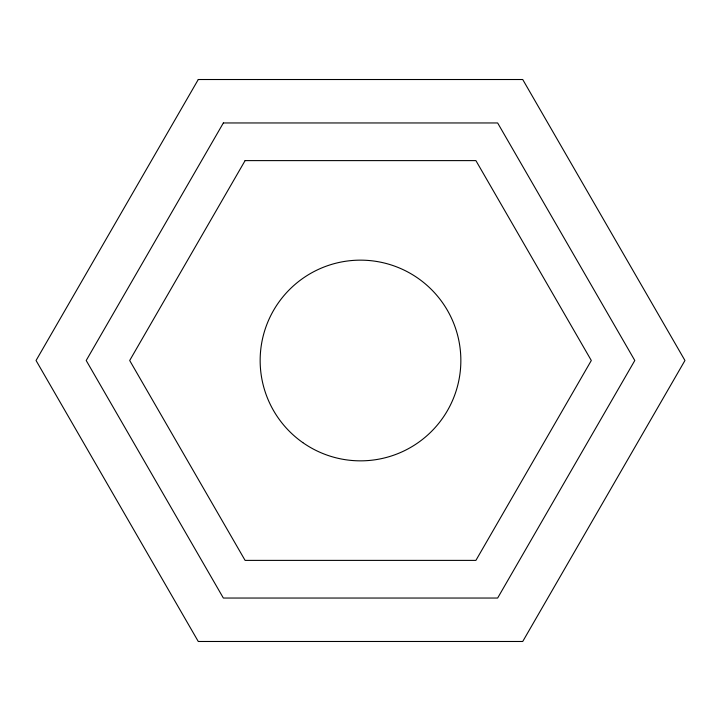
<?xml version="1.0" encoding="UTF-8"?>
<svg xmlns="http://www.w3.org/2000/svg" width="721" height="721" viewBox="0 0 721 721"><rect width="100%" height="100%" fill="white"/><g stroke="black" fill="none" stroke-linecap="round" stroke-linejoin="round"><path stroke-width="1.08" d="M198.275 79.517L36.05 360.5L198.275 641.483L522.725 641.483L684.95 360.5L522.725 79.517L198.275 79.517M223.357 122.958L86.205 360.5L223.357 598.042L497.643 598.042L634.795 360.5L497.643 122.958L223.357 122.958M245.095 160.612L129.69 360.5L245.095 560.388L475.905 560.388L591.31 360.5L475.905 160.612L245.095 160.612M302.829 442.622A100.354 100.354 0 0 0 460.458 369.377A100.354 100.354 0 0 0 318.213 269.492A100.354 100.354 0 0 0 302.829 442.622"/></g></svg>
